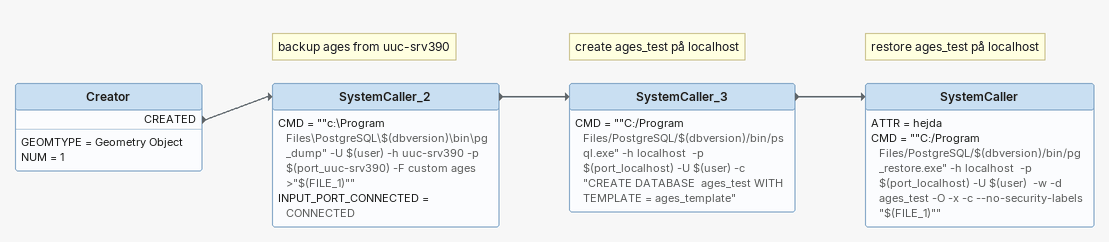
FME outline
Creator
    GEOMTYPE = Geometry Object
    NUM = 1
    CREATED -> SystemCaller_2
Note: backup ages from uuc-srv390
SystemCaller_2
    CMD = ""c:\Program Files\PostgreSQL\$(dbversion)\bin\pg_dump" -U $(user) -h uuc-srv390 -p $(port_uuc-srv390) -F custom ages  >"$(FILE_1)""
    INPUT_PORT_CONNECTED = CONNECTED
    -> SystemCaller_3
Note: create ages_test på localhost
SystemCaller_3
    CMD = ""C:/Program Files/PostgreSQL/$(dbversion)/bin/psql.exe" -h localhost  -p $(port_localhost) -U $(user) -c "CREATE DATABASE  ages_test WITH TEMPLATE = ages_template"
    -> SystemCaller
Note: restore ages_test på localhost
SystemCaller
    ATTR = hejda
    CMD = ""C:/Program Files/PostgreSQL/$(dbversion)/bin/pg_restore.exe" -h localhost  -p $(port_localhost) -U $(user)  -w -d ages_test -O -x -c --no-security-labels "$(FILE_1)""
